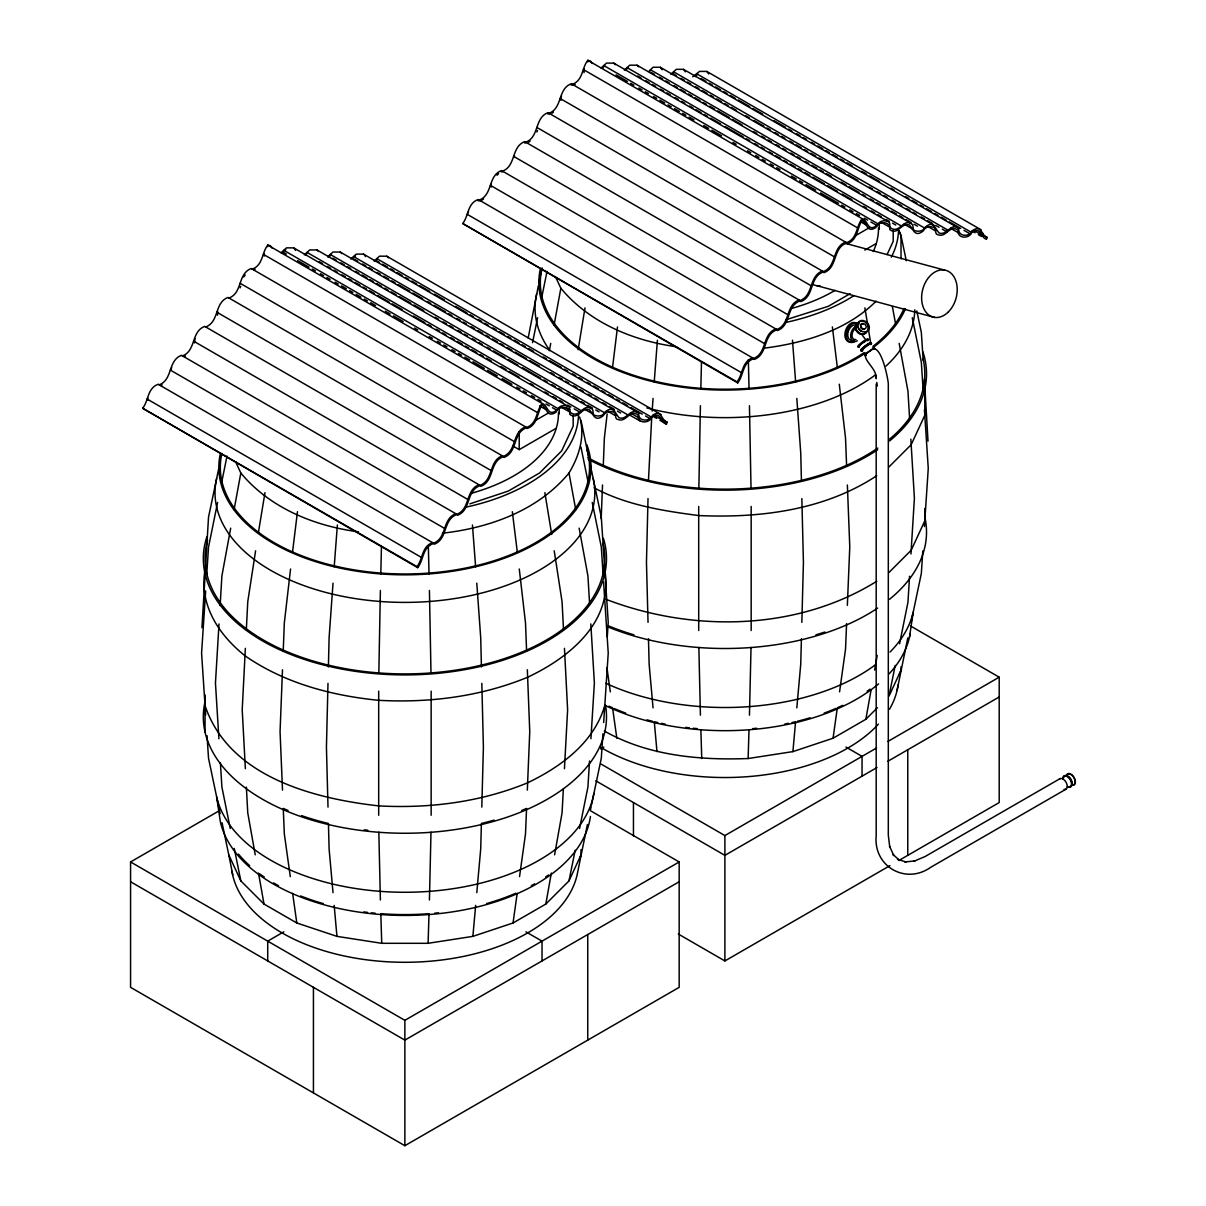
<?xml version="1.0" encoding="UTF-8"?>
<svg xmlns="http://www.w3.org/2000/svg" width="1206" height="1206" viewBox="0 0 1206 1206"><rect width="100%" height="100%" fill="white"/><g stroke="black" fill="none" stroke-linecap="round" stroke-linejoin="round"><path stroke-width="1.5" d="M378.684 691.189L378.684 815.271M378.835 672.918L380.387 590.488M430.994 832.2L429.426 899.978M431.145 815.271L431.145 691.189M698.696 506.414L698.711 630.512M698.862 488.159L700.415 405.713M751.021 647.441L749.454 715.203M751.172 630.512L751.172 506.414M327.987 683.335L326.434 747.087L328.002 807.1M328.394 666.948L329.102 637.808L333.022 583.161M380.795 573.966L381.458 546.454M648.014 498.575L646.461 562.328L648.029 622.341M648.466 480.365L651.753 416.613M700.822 389.206L701.485 361.679M481.812 807.1L483.395 747.087L481.827 683.335M801.417 638.698L800.739 664.159L796.819 707.877M801.839 622.341L803.422 562.328L801.854 498.575M222.055 822.748L228.823 855.024L240.823 880.877L264.008 904.063L296.797 922.982L336.941 936.369L381.729 943.303L428.1 943.303L428.989 914.419M604.327 731.002C647.562 755.665 699.209 760.383 748.127 758.529L749.016 729.645M282.49 669.752L280.063 731.635L282.506 790.126M283.229 650.999L284.33 622.884L290.556 569.006M601.191 518.746L602.518 484.993M603.256 466.24L604.357 438.11L607.146 413.96M527.324 790.126L529.751 731.635L527.339 669.752M846.597 623.638L845.527 649.235L839.557 691.867M847.351 605.367L849.778 546.876L847.366 484.993M245.361 648.331L242.21 709.791L245.376 768.704M246.326 629.698L247.758 601.764L255.597 550.795M563.353 788.95L562.071 812.889L554.594 854.828M564.438 768.704L567.619 709.791L564.453 648.331M219.01 623.924L215.452 683.018L218.904 738.735M220.125 605.457L221.904 575.91L230.693 528.138M589.538 761.031L587.925 787.036L579.558 828.537M590.925 738.735L594.377 683.018L590.819 623.924M909.565 576.257L907.952 602.261L899.586 643.778M910.952 553.976L914.404 498.244L910.847 439.165M205.653 590.97L201.583 653.155L205.668 715.052M206.723 574.508L208.517 547.072L217.593 502.465M528.168 338.072L538.328 285.837M607.281 636.889L608.231 622.251L601.312 517.223L591.528 470.596M602.91 733.806L601.312 758.197L591.528 804.809M603.663 722.56L608.231 653.155L603.573 581.82M928.017 441.14L924.429 379.347M922.816 550.916L921.339 573.423L911.178 621.844M924.429 526.54L928.258 468.395L924.444 409.859M334.198 566.76L337.379 524.987M652.145 411.14L653.049 398.387M654.225 382.001L657.406 340.228M428.1 943.303L472.873 936.369L475.661 905.405M476.792 892.651L480.712 848.934L481.39 823.472A199.834 115.369 0 0 0 494.143 820.11M748.127 758.529L792.9 751.609L795.523 722.454M292.5 552.288L297.475 511.691M612.527 367.513L617.502 326.932M472.873 936.369L513.032 922.982L517.193 893.329M519.53 876.641L525.499 833.994L526.57 808.412A199.834 115.369 0 0 1 521.761 810.477M792.9 751.609L833.06 738.223L837.22 708.555M264.039 253.577L264.265 256.124M584.066 68.817L584.051 72.571M909.46 637.25L913.198 612.196A189.885 109.625 0 0 1 890.028 652.039M258.401 532.6L264.973 492.621M578.156 349.65L585 307.862M272.315 248.3L270.476 245.813L267.762 245.059C261.747 252.612 263.194 265.109 252.31 269.074L251.18 268.516C237.522 273.762 242.692 292.772 229.05 298.018L227.919 297.46C214.261 302.706 219.432 321.716 205.789 326.947L204.658 326.389C191 331.635 196.171 350.644 182.528 355.891L181.397 355.333C167.74 360.579 172.91 379.589 159.267 384.835L158.137 384.262C147.253 388.242 148.7 400.724 142.685 408.276L417.698 567.664C423.728 560.112 422.266 547.63 433.15 543.65L434.296 544.207C447.939 538.976 442.768 519.967 456.411 514.721L457.556 515.279C471.199 510.032 466.029 491.023 479.671 485.777L480.817 486.335C494.46 481.104 489.289 462.094 502.932 456.848L504.078 457.406C517.721 452.16 512.55 433.15 526.193 427.904L527.339 428.462C537.831 424.587 536.971 412.784 542.067 405.08C547.057 407.688 546.846 418.271 555.876 412.286C558.695 405.171 570.996 405.909 569.699 414.306C577.764 420.698 581.352 406.874 589.327 409.693C593.277 413.673 594.679 422.778 603.317 415.603C604.93 411.593 610.236 410.568 613.854 412.256C617.306 413.809 613.628 419.206 618.452 419.658C626.427 422.477 630.014 408.653 638.095 415.03C636.783 423.442 649.084 424.18 651.903 417.05C661.265 410.733 660.451 422.597 666.436 424.075L667.144 422.221L662.275 419.417M592.342 63.526L590.503 61.054L587.789 60.3C581.759 67.853 583.222 80.35 572.337 84.314L571.207 83.757C557.549 89.003 562.72 108.012 549.077 113.258L547.946 112.686C534.288 117.932 539.459 136.941 525.816 142.187L524.685 141.63C511.027 146.876 516.198 165.885 502.555 171.131L501.425 170.574C487.767 175.805 492.937 194.814 479.295 200.06L478.164 199.503C467.28 203.467 468.727 215.964 462.712 223.517L737.725 382.905C743.755 375.352 742.293 362.855 753.177 358.891L754.308 359.448C767.966 354.202 762.795 335.193 776.438 329.947L777.568 330.519C791.226 325.273 786.056 306.264 799.699 301.018L800.829 301.575C814.487 296.329 809.316 277.32 822.959 272.074L824.09 272.631C837.748 267.4 832.577 248.391 846.22 243.145L847.366 243.702C857.858 239.828 856.999 228.024 862.094 220.321C867.084 222.929 866.873 233.497 875.903 227.527C878.722 220.412 891.023 221.15 889.727 229.547C897.792 235.939 901.379 222.1 909.354 224.934C913.304 228.899 914.706 238.004 923.344 230.843C924.942 226.834 930.263 225.808 933.881 227.497C937.333 229.05 933.655 234.431 938.479 234.884C946.454 237.703 950.042 223.879 958.122 230.271C956.81 238.667 969.111 239.406 971.93 232.291C981.292 225.974 980.478 237.838 986.463 239.301L987.171 237.461L982.302 234.657M513.032 922.982L545.821 904.063L551.338 873.054M833.06 738.223L865.848 719.289L871.049 690.118M874.621 670.054L877.214 655.476M234.07 509.761L240.823 473.023L235.577 461.702M549.363 350.72L550.72 343.378M554.097 325.002L560.85 288.249L555.604 276.943M147.841 398.04L147.78 400.03M217.623 311.238L217.502 315.203M491.128 184.352L491.234 187.096M514.389 155.408L514.329 157.398M587.397 824.542L577.026 875.285A173.679 100.279 0 0 1 401.342 962.267A173.679 100.279 0 0 1 231.929 871.245M897.053 690.525L907.786 637.974M545.821 904.063L568.991 880.877L575.187 850.2M895.214 665.426L889.018 696.103L901.018 670.25L901.018 666.692M221.572 482.837L227.014 456.079M532.539 342.685L537.605 317.706M541.6 298.078L547.042 271.32M218.678 468.802L208.517 517.223L201.945 627.738M539.082 282.249L539.836 278.661M540.574 275.074L542.082 267.898M590.397 810.191L591.151 806.603M579.694 858.325L580.99 855.024L580.99 849.672M899.073 675.209L901.018 670.25M171.101 369.111L171.734 367.544M194.995 338.6L194.483 342.926M240.13 287.842L240.763 286.274M467.868 213.281L468.501 211.713M536.896 132.012L537.529 130.444M560.911 97.535L561.544 95.967M442.421 533.218C489.546 527.896 538.057 510.545 568.991 473.023C579.106 456.154 585.317 436.497 579.694 417.08M604.779 705.676C593.714 742.941 561.122 766.639 527.625 782.815C480.455 802.201 429.321 808.638 378.594 805.879C312.339 798.402 228.914 776.393 205.05 705.676M568.991 880.877L580.99 855.024M887.088 254.541L893.209 241.366L893.209 230.406M859.697 345.067L866.119 340.273M875.616 377.568C878.058 368.132 856.305 356.403 869.888 350.976C880.455 339.248 887.993 378.563 888.309 383.629L888.309 835.245L889.802 847.381L889.576 846.28L893.767 855.551L893.103 854.481L899.706 860.602M874.787 348.474L874.048 349.363M282.49 253.079L283.636 251.21M305.751 255.159L306.897 253.29M329.012 257.24L331.077 254.526M352.845 258.386L355.559 255.928M375.533 261.401L376.679 259.516M602.518 68.32L604.583 65.606M625.778 70.4L627.844 67.687M649.612 71.531L650.17 70.596M672.3 74.546L674.365 71.847M695.561 76.626L697.626 73.928M243.763 276.958L245.21 275.013M417.698 567.664L416.99 566.654C423.005 559.102 421.557 546.604 432.441 542.64L433.572 543.197C447.215 537.951 442.059 518.942 455.702 513.696L456.833 514.269C470.476 509.022 465.32 490.013 478.963 484.767L480.094 485.325C493.736 480.078 488.581 461.069 502.224 455.823L503.354 456.381C516.997 451.15 511.841 432.14 525.484 426.894L526.615 427.452C537.499 423.487 536.052 410.99 542.067 403.437C548.308 405.035 547.373 418.075 557.519 409.618C559.117 405.593 564.423 404.583 568.041 406.271C571.493 407.522 567.936 411.909 571.388 413.161C579.754 417.894 582.935 403.618 591.302 408.352C594.754 409.889 591.076 415.286 595.9 415.738C599.352 416.613 603.769 415.497 605.171 411.894C613.809 404.734 615.226 413.839 619.16 417.819C627.135 420.638 630.723 406.799 638.803 413.191C637.492 421.603 649.793 422.341 652.627 415.211C661.988 408.894 661.159 420.758 667.144 422.221M737.725 382.905L737.017 381.895C743.032 374.342 741.584 361.845 752.469 357.881L753.599 358.438C767.242 353.192 762.086 334.183 775.729 328.937L776.86 329.494C790.503 324.248 785.347 305.239 798.99 299.993L800.121 300.565C813.764 295.319 808.608 276.31 822.251 271.064L823.381 271.621C837.024 266.375 831.869 247.366 845.512 242.12L846.642 242.692C857.526 238.713 856.079 226.215 862.094 218.663C868.335 220.276 867.4 233.316 877.546 224.844C879.144 220.834 884.45 219.809 888.068 221.497C891.52 222.748 887.963 227.15 891.415 228.401C899.782 233.135 902.962 218.844 911.329 223.577C914.781 225.13 911.103 230.512 915.927 230.964C919.379 231.838 923.796 230.738 925.198 227.135C933.836 219.959 935.253 229.08 939.188 233.044C947.162 235.863 950.75 222.04 958.83 228.431C957.519 236.828 969.82 237.567 972.654 230.452C982.016 224.135 981.187 235.984 987.171 237.461M876.144 301.123C846.883 330.414 804.447 342.986 764.242 348.172M888.807 467.069L911.178 444.697L924.791 415.346L924.791 384.97M888.807 572.624L911.178 550.253L924.791 520.917L924.791 508.404M865.848 719.289L877.425 707.696M497.008 175.262L498.56 173.724M648.828 71.471L653.034 67.25L660.285 67.28L934.59 225.658M551.941 113.304L553.373 112.128M528.68 142.248L530.112 141.072M483.591 198.945L480.938 200.844M863.873 347.358L864.868 346.559M864.581 341.826L865.561 341.208M253.953 269.858L255.175 269.134M573.981 85.098L575.202 84.375M184.171 356.675L185.392 355.951M160.911 385.619L162.132 384.88M535.208 420.608L548.006 413.206M855.235 235.833L869.632 227.527M512.716 445.888L519.213 449.642L556.011 428.386M864.838 250.094L876.038 243.627M850.185 293.661L828.251 306.324L786.161 319.68M590.427 810.718L679.174 861.958L679.174 987.337L404.869 1145.7L130.565 987.337L130.565 861.958L219.311 810.718M876.777 475.677C824.633 510.244 759.901 518.294 698.621 515.55C662.908 510.847 626.185 505.103 594.136 487.827M876.777 581.247C796.804 631.13 692.289 632.547 605.729 599.216M283.847 931.816L267.717 941.132L267.717 960.926M600.648 748.911L603.874 747.057M130.565 861.958L404.869 1020.321L679.174 861.958M600.648 763.82L724.896 835.562L876.566 747.991M887.872 741.464L999.201 677.184L999.201 802.563L899.676 860.029M679.174 881.752L404.869 1040.115L130.565 881.752M877.018 767.529L724.896 855.356L595.809 780.825M887.872 761.257L999.201 696.978M678.375 934.077L724.896 960.941L889.968 865.637M1059.953 778.684L925.138 856.516L913.907 861.295L914.962 860.933L904.847 861.943L906.098 861.973L897.49 859.32L898.696 859.788M1066.014 789.176L930.806 867.235C905.721 885.174 873.204 866.39 876.189 835.713L876.189 384.081M601.085 67.988L606.512 63.089L613.764 63.134L888.068 221.497M284.556 250.381L285.777 249.702M281.058 252.763L286.485 247.848L293.736 247.893L568.041 406.271M624.346 70.069L629.773 65.169L637.024 65.214L911.329 223.577M304.319 254.843L309.746 249.928L316.997 249.974L591.302 408.352M327.58 256.908L333.007 252.009L340.258 252.054L614.563 410.417M670.868 74.229L676.295 69.315L683.546 69.36L957.85 227.738M350.84 258.989L356.267 254.089L363.519 254.134L637.823 412.497M374.101 261.069L379.528 256.169L386.779 256.215L661.084 414.578M692.696 76.777L699.555 71.395L706.806 71.44L981.111 229.818M469.858 503.867L508.239 491.083L539.564 472.993L561.71 450.848L573.182 426.14L573.182 415.166M570.996 85.008L572.488 85.053M547.735 113.937L549.227 113.982M524.474 142.881L525.967 142.926M501.214 171.81L502.706 171.855M477.938 200.754L479.445 200.799M676.672 346.785C633.165 340.831 589.387 322.711 560.85 288.249M358.438 531.831C314.314 526.027 269.767 507.967 240.823 473.023M844.637 243.16L944.177 269.978M817.02 285.732L934.65 317.419M979.543 231.386L982.784 233.255M975.579 231.356L982.076 235.095M971.855 230.874L975.096 232.743M978.337 234.612L981.594 236.497M696.842 73.852L971.147 232.215M701.003 78.511L705.872 81.315M709.113 83.184L712.369 85.068M715.61 86.938L720.479 89.757M723.721 91.626L726.977 93.495M730.218 95.364L735.087 98.183M738.328 100.053L749.695 106.61M752.936 108.495L762.674 114.118M774.041 120.675L785.408 127.233M788.649 129.102L791.89 130.987M796.759 133.791L800.015 135.66M803.256 137.544L806.497 139.414M811.367 142.233L814.623 144.102M817.864 145.971L822.733 148.79M825.974 150.66L829.231 152.529M832.472 154.413L837.341 157.217M840.582 159.102L843.838 160.971M847.079 162.84L851.949 165.659M861.687 171.282L866.556 174.086M869.812 175.955L879.551 181.578M890.902 188.151L894.159 190.02M905.51 196.578L908.766 198.447M912.007 200.332L916.877 203.136M920.118 205.02L923.374 206.889M926.615 208.759L931.484 211.578M934.725 213.447L937.982 215.316M941.223 217.201L946.092 220.005M949.333 221.874L960.7 228.447M963.941 230.316L970.438 234.07M950.69 228.341L958.815 233.029M673.581 71.772L947.886 230.15M672.873 73.611L676.114 75.496M680.983 78.3L684.239 80.169M687.48 82.053L690.721 83.923M695.591 86.742L698.847 88.611M702.088 90.48L706.957 93.299M710.198 95.168L713.455 97.038M716.696 98.922L721.565 101.726M724.806 103.595L728.062 105.48M731.303 107.349L736.173 110.168M745.911 115.791L749.152 117.66M754.021 120.464L763.76 126.087M767.016 127.972L770.257 129.841M775.126 132.66L778.367 134.529M781.624 136.399L784.865 138.268M789.734 141.087L792.975 142.956M796.231 144.841L801.101 147.645M804.342 149.514L807.583 151.398M810.839 153.268L815.708 156.087M818.949 157.956L822.191 159.825M825.447 161.71L830.316 164.513M833.557 166.383L844.924 172.94M848.165 174.825L857.903 180.448M869.27 187.005L872.511 188.875M877.38 191.694L880.636 193.563M883.877 195.432L887.119 197.317M891.988 200.121L895.244 202.005M898.485 203.874L901.726 205.744M906.595 208.563L909.852 210.432M913.093 212.301L916.334 214.186M921.203 216.99L924.459 218.859M927.7 220.743L932.57 223.547M935.811 225.432L939.067 227.301M942.308 229.17L947.177 231.989M927.429 226.261L935.555 230.949M650.32 69.692L924.625 228.07M651.225 72.481L654.481 74.35M659.35 77.154L662.591 79.038M665.848 80.908L669.089 82.777M673.958 85.596L677.199 87.465M680.455 89.35L685.325 92.153M688.566 94.023L691.807 95.907M695.063 97.776L699.932 100.58M703.173 102.465L706.415 104.334M709.671 106.203L714.54 109.022M717.781 110.892L729.148 117.449M732.389 119.334L742.127 124.957M753.494 131.514L756.735 133.384M761.604 136.203L764.845 138.072M768.101 139.941L771.343 141.826M776.212 144.63L779.453 146.499M782.709 148.383L785.95 150.253M790.819 153.072L794.061 154.941M797.317 156.81L800.558 158.695M805.427 161.498L808.668 163.368M811.924 165.252L816.794 168.056M820.035 169.94L823.291 171.81M826.532 173.679L831.401 176.498M841.14 182.121L846.009 184.925M849.25 186.794L858.989 192.417M862.245 194.302L865.486 196.171M870.355 198.99L873.596 200.859M876.852 202.729L880.094 204.613M884.963 207.417L888.204 209.286M891.46 211.171L896.329 213.975M899.57 215.844L902.812 217.728M906.068 219.598L910.937 222.417M914.178 224.286L917.419 226.155M904.168 224.18L912.294 228.869M627.06 67.611L901.364 225.989M637.718 76.023L640.959 77.893M645.828 80.712L649.069 82.581M652.325 84.45L655.567 86.335M660.436 89.138L663.677 91.008M666.933 92.892L670.174 94.761M675.043 97.565L678.285 99.45M681.541 101.319L684.782 103.188M689.651 106.007L692.892 107.877M696.148 109.761L701.018 112.565M704.259 114.434L707.5 116.319M710.756 118.188L720.495 123.811M725.364 126.63L743.213 136.926M746.454 138.811L749.71 140.68M754.579 143.484L757.82 145.368M761.061 147.238L764.318 149.107M769.187 151.926L772.428 153.795M775.669 155.68L780.538 158.483M783.794 160.353L787.036 162.237M790.277 164.106L795.146 166.925M798.402 168.795L801.643 170.664M804.899 172.533L809.769 175.352M813.01 177.222L824.376 183.779M827.618 185.664L837.356 191.287M842.225 194.091L851.964 199.714M863.33 206.271L866.571 208.156M871.441 210.96L874.682 212.829M877.938 214.713L881.179 216.583M886.048 219.402L889.289 221.271M892.546 223.14L895.787 225.025M880.908 222.1L889.033 226.788M603.799 65.546L878.104 223.909M616.07 74.878L627.437 81.435M630.678 83.32L633.934 85.189M638.803 87.993L642.044 89.877M645.285 91.746L648.542 93.616M653.411 96.435L656.652 98.304M659.893 100.173L664.762 102.992M668.018 104.862L671.26 106.746M674.501 108.615L679.37 111.419M682.626 113.304L685.867 115.173M689.108 117.042L693.978 119.861M703.716 125.484L708.585 128.288M711.841 130.173L721.58 135.796M732.931 142.353L736.188 144.223M747.539 150.78L750.795 152.665M755.665 155.468L758.906 157.338M762.147 159.222L765.403 161.091M770.272 163.91L773.513 165.78M776.754 167.649L780.011 169.518M791.377 176.091L796.246 178.895M799.488 180.764L802.729 182.649M805.985 184.518L815.723 190.141M820.593 192.96L838.441 203.256M841.682 205.141L844.939 207.01M849.808 209.814L853.049 211.698M856.29 213.568L859.546 215.437M864.416 218.256L867.657 220.125M870.898 222.01L877.395 225.748M863.375 221.075L866.481 222.869M861.114 222.025L865.772 224.708M583.403 69.571L857.707 227.934M571.765 84.028L846.069 242.406M560.142 98.5L834.446 256.878M548.504 112.972L822.809 271.335M536.881 127.444L811.186 285.807M525.243 141.916L799.548 300.279M513.62 156.373L787.925 314.751M501.982 170.845L776.287 329.223M490.36 185.317L764.664 343.68M478.722 199.789L753.026 358.152M467.099 214.246L741.404 372.624M462.712 223.517L737.017 381.895M653.923 415.181L662.049 419.869M653.441 416.567L656.697 418.452M659.938 420.321L666.436 424.075M376.815 258.612L651.134 416.99M376.106 260.451L379.347 262.335M382.604 264.204L387.473 267.023M390.714 268.893L393.955 270.762M397.211 272.646L402.08 275.45M405.322 277.32L408.563 279.204M411.819 281.073L416.688 283.892M419.929 285.762L429.668 291.385M434.537 294.189L444.275 299.812M455.642 306.369L466.993 312.942M470.25 314.811L473.491 316.681M478.36 319.5L481.601 321.369M484.857 323.238L488.098 325.123M492.968 327.926L496.209 329.811M499.465 331.68L504.334 334.484M507.575 336.368L510.831 338.238M514.073 340.107L518.942 342.926M522.183 344.795L525.439 346.665M528.68 348.549L533.549 351.353M543.288 356.976L546.529 358.86M549.785 360.73L561.137 367.287M564.393 369.157L567.634 371.041M572.503 373.845L575.744 375.729M579.001 377.599L582.242 379.468M587.111 382.287L590.352 384.156M593.608 386.026L598.478 388.845M601.719 390.714L604.96 392.583M608.216 394.468L613.085 397.271M616.326 399.156L619.567 401.025M622.824 402.894L627.693 405.713M630.934 407.583L642.301 414.14M645.542 416.01L650.411 418.829M630.663 413.1L638.788 417.789M629.095 414.683L640.446 421.241M353.554 256.546L627.874 414.909M354.474 259.32L357.715 261.189M362.584 264.008L365.825 265.878M369.081 267.747L372.322 269.631M377.192 272.435L380.433 274.305M383.689 276.189L388.558 278.993M391.799 280.877L395.04 282.747M398.297 284.616L409.648 291.174M412.904 293.058L422.643 298.681M427.512 301.485L430.753 303.354M433.994 305.239L445.361 311.796M448.602 313.666L451.858 315.55M456.727 318.354L459.968 320.223M463.21 322.108L466.466 323.977M471.335 326.796L474.576 328.665M477.817 330.534L482.686 333.353M485.943 335.223L489.184 337.092M492.44 338.976L497.309 341.78M500.55 343.65L503.791 345.534M507.048 347.403L511.917 350.222M515.158 352.092L526.525 358.649M529.766 360.519L539.504 366.142M550.871 372.714L554.112 374.584M558.981 377.388L562.222 379.272M565.478 381.141L568.719 383.011M573.589 385.83L576.83 387.699M580.086 389.568L583.327 391.453M588.196 394.256L591.437 396.141M594.694 398.01L597.935 399.879M602.804 402.698L606.045 404.568M609.301 406.437L614.171 409.256M617.412 411.125L620.653 413.01M607.402 411.02L615.527 415.708M330.293 254.466L604.613 412.829M332.826 258.174L336.082 260.044M340.951 262.863L344.192 264.732M347.434 266.616L350.69 268.486M355.559 271.29L358.8 273.174M362.041 275.043L366.91 277.862M370.167 279.732L373.408 281.601M376.649 283.485L381.518 286.289M384.774 288.159L388.015 290.043M391.257 291.912L396.126 294.731M399.382 296.601L410.733 303.158M413.99 305.028L423.728 310.651M435.08 317.208L438.336 319.093M443.205 321.896L446.446 323.781M449.687 325.65L452.943 327.519M457.813 330.338L461.054 332.208M464.295 334.077L467.551 335.961M472.42 338.765L475.661 340.635M478.918 342.519L482.159 344.388M487.028 347.207L490.269 349.077M493.525 350.946L504.877 357.504M508.133 359.388L517.871 365.011M522.741 367.815L540.59 378.126M543.831 379.996L547.087 381.88M551.956 384.684L555.197 386.553M558.438 388.438L561.695 390.307M566.564 393.126L569.805 394.995M573.046 396.864L577.915 399.683M581.171 401.553L584.413 403.422M587.654 405.306L592.523 408.11M595.779 409.995L599.02 411.864M585.769 409.889L592.267 413.628M307.033 252.386L581.337 410.749M319.304 261.717L322.56 263.601M327.429 266.405L330.67 268.275M333.911 270.159L337.167 272.028M342.037 274.847L345.278 276.717M348.519 278.586L351.775 280.47M355.016 282.34L359.885 285.144M363.127 287.028L366.383 288.897M369.624 290.767L374.493 293.586M377.734 295.455L389.101 302.013M392.342 303.897L402.08 309.52M413.447 316.078L424.814 322.635M428.055 324.504L431.296 326.389M436.165 329.193L439.421 331.062M442.662 332.946L445.903 334.816M450.788 337.62L454.029 339.504M457.27 341.373L462.139 344.192M465.395 346.062L468.637 347.931M471.878 349.815L476.747 352.619M480.003 354.489L483.244 356.373M486.485 358.242L491.355 361.061M501.093 366.684L505.962 369.488M509.218 371.358L518.957 376.981M530.308 383.538L533.565 385.423M544.916 391.98L548.172 393.849M553.041 396.668L556.283 398.538M559.524 400.407L562.78 402.291M567.649 405.095L570.89 406.98M574.131 408.849L580.629 412.588M566.473 407.839L569.714 409.708M560.88 406.874L569.006 411.563M283.772 250.305L558.077 408.683M283.063 252.144L286.304 254.029M297.671 260.586L309.038 267.144M312.279 269.013L315.52 270.883M320.389 273.702L323.645 275.571M326.886 277.455L330.127 279.325M334.997 282.129L338.253 284.013M341.494 285.882L346.363 288.701M349.604 290.571L352.861 292.44M356.102 294.309L360.971 297.128M364.212 298.998L367.468 300.882M370.709 302.751L375.579 305.555M385.317 311.178L390.186 313.997M393.427 315.866L403.166 321.489M414.532 328.047L417.773 329.931M429.14 336.489L432.396 338.358M437.265 341.177L440.507 343.047M443.748 344.916L447.004 346.8M451.873 349.604L455.114 351.474M458.355 353.358L461.612 355.227M464.853 357.097L469.722 359.916M472.963 361.785L484.33 368.343M487.571 370.227L497.309 375.85M502.178 378.654L511.917 384.277M516.786 387.096L520.042 388.965M523.283 390.834L526.525 392.719M531.394 395.523L534.65 397.392M537.891 399.276L541.132 401.146M546.001 403.965L549.258 405.834M552.499 407.703L555.74 409.588M539.534 405.894L545.745 409.482M910.455 625.944L999.201 677.184M263.375 254.33L537.68 412.708M251.737 268.802L526.057 427.165M240.115 283.274L514.419 441.637M228.477 297.731L502.796 456.109M216.854 312.203L491.159 470.581M205.216 326.675L479.521 485.038M193.593 341.147L467.898 499.51M181.955 355.604L456.26 513.982M845.919 747.057L862.049 756.373L862.049 776.167M170.332 370.076L444.637 528.454M158.695 384.548L432.999 542.911M147.072 399.02L421.376 557.383M142.685 408.276L416.99 566.654M525.891 931.816L542.022 941.132L542.022 960.926M706.806 71.44L708.646 73.913M683.546 69.36L685.385 71.847M660.285 67.28L662.124 69.767M637.024 65.214L638.622 66.752M613.764 63.134L615.361 64.672M386.779 256.215L388.392 257.752M363.519 254.134L364.498 254.828M340.258 252.054L341.856 253.592M316.997 249.974L318.595 251.511M293.736 247.893L295.576 250.381M861.853 334.544L865.049 338.841M898.772 230.783L901.018 235.622L906.294 260.737M603.256 566.473L604.779 569.729C613.553 621.738 569.82 657.33 527.625 677.259C480.455 696.631 429.321 703.083 378.594 700.309C331.379 695.591 284.375 683.154 244.984 655.778C218.663 634.688 198.854 604.779 205.05 569.729M899.073 230.663L901.018 235.622L901.018 258.823M864.883 307.862L870.883 344.192M544.856 492.621L551.7 534.424M365.116 255.672L365.358 256.607M560.684 98.741L561.016 100.294M916.816 310.937L921.339 332.449L923.193 360.579M580.99 420.397L589.267 459.833M590.397 465.215L591.151 468.802M220.185 813.779L208.517 758.197L207.04 735.69M912.264 317.706L921.339 362.313L923.238 391.573M580.99 447.155L587.895 481.058M592.236 502.465L601.312 547.072L603.226 576.332M230.271 828.537L221.904 787.036L220.397 762.885M234.281 848.391L240.823 880.877M832.366 326.932L837.356 367.513M512.339 511.691L517.329 552.288M228.823 855.024L232.788 874.938M892.395 306.626L895.44 323.163M899.163 343.378L907.952 391.151L909.625 418.844M568.991 473.023L575.759 509.761M579.136 528.138L587.925 575.91L589.598 603.603M255.235 854.828L247.758 812.889L246.371 787.111M258.491 873.054L264.008 904.063M875.646 375.141L876.204 378.774M876.777 382.423L877.335 386.056M554.217 550.795L562.071 601.764L563.504 629.698M606.95 667.777L610.326 691.867M612.663 708.555L616.824 738.223M290.299 876.641L284.33 833.994L283.259 808.412A199.834 115.369 0 0 0 288.068 810.477M292.636 893.329L296.797 922.982M792.478 340.228L795.643 382.001M472.45 524.987L475.616 566.76M839.286 384.232L845.527 438.11L846.627 466.24M519.273 569.006L525.499 622.884L526.6 650.999M653.049 707.877L649.13 664.159L648.466 638.698M654.361 722.454L656.969 751.609M333.022 892.651L329.102 848.934L328.439 823.472A199.834 115.369 0 0 1 301.515 815.603M334.168 905.405L336.941 936.369M796.819 398.387L800.739 453.034L801.417 480.365M476.792 583.161L480.712 637.808L481.435 666.948M700.415 715.203L698.862 647.441M700.867 729.645L701.756 758.529M380.387 899.978L378.835 832.2M380.84 914.419L381.729 943.303M748.338 359.84L749.062 389.206M749.454 405.713L751.021 488.159M428.356 546.454L429.035 573.966M429.426 590.488L430.994 672.918M907.771 749.77L907.771 855.356M879.234 223.773L879.234 229.185M862.094 220.321L862.094 218.663L587.789 60.3L587.789 61.943M724.896 835.562L724.896 960.941M633.452 802.563L633.452 835.909M587.744 934.544L587.744 1040.115M559.207 408.548L559.207 413.944M542.067 405.08L542.067 403.437L267.762 245.059L267.762 246.717M519.213 431.642L519.213 449.642M404.869 1020.321L404.869 1145.7M313.439 987.322L313.439 1092.907M205.05 694.957L205.05 732.072M578.548 413.462A173.679 100.279 0 0 1 466.255 507.093M603.437 538.358A201.583 116.379 0 0 1 403.452 674.908A201.583 116.379 0 0 1 206.904 536.7M603.045 543.469A199.834 115.369 0 0 1 402.035 673.898A199.834 115.369 0 0 1 207.628 540.182M586.84 444.728A186.101 107.44 0 0 1 412.497 574.749A186.101 107.44 0 0 1 220.412 453.366M587.066 450.064A184.608 106.58 0 0 1 407.914 573.966A184.608 106.58 0 0 1 221.889 453.486M593.171 478.45A189.885 109.625 0 0 1 404.915 602.397A189.885 109.625 0 0 1 216.658 478.45M558.453 412.452A153.554 88.656 0 0 1 470.973 493.375M605.487 705.224A201.583 116.379 0 0 1 401.839 833.24A201.583 116.379 0 0 1 205.05 701.681M367.815 830.241A199.834 115.369 0 0 1 364.152 829.834M590.443 816.462A186.101 107.44 0 0 1 409.769 915.399A186.101 107.44 0 0 1 220.412 822.025L216.658 796.955A189.885 109.625 0 0 0 407.99 892.259A189.885 109.625 0 0 0 593.88 793.427M548.549 874.968A184.608 106.58 0 0 1 545.625 877.003M534.635 883.847A184.608 106.58 0 0 1 531.303 885.701M515.701 893.269A184.608 106.58 0 0 1 486.515 903.611M438.502 912.806A184.608 106.58 0 0 1 434.703 913.198M429.004 913.681A184.608 106.58 0 0 1 380.81 913.681M375.126 913.198A184.608 106.58 0 0 1 371.327 912.806M367.529 912.384A184.608 106.58 0 0 1 363.73 911.902M323.314 903.611A184.608 106.58 0 0 1 300.641 895.968M278.526 885.701A184.608 106.58 0 0 1 273.566 882.898M264.204 877.003A184.608 106.58 0 0 1 259.848 873.928M249.702 865.712A184.608 106.58 0 0 1 238.487 854.134M1066.39 775.458A6.497 3.754 60 0 1 1073.642 776.8A6.497 3.754 60 0 1 1073.144 785.317M1062.667 778.805A6.497 3.754 60 0 1 1067.265 776.136A6.497 3.754 60 0 1 1071.863 784.111A6.497 3.754 60 0 1 1067.265 786.764M1067.129 774.78A6.06 3.497 60 0 1 1071.953 775.247A6.06 3.497 60 0 1 1075.134 781.865M1074.983 783.071A6.06 3.497 60 0 1 1072.978 784.91M1063.843 777.373A6.06 3.497 60 0 1 1064.265 776.423M1064.958 775.79A6.06 3.497 60 0 1 1069.616 777.418A6.06 3.497 60 0 1 1072.27 783.523M1072.119 784.714A6.06 3.497 60 0 1 1070.129 786.568M1063.556 776.83A6.06 3.497 60 0 1 1070.672 780.403A6.06 3.497 60 0 1 1068.38 786.87M1062.983 778.986A6.06 3.497 60 0 1 1063.134 777.78M1059.275 779.317A6.06 3.497 60 0 1 1066.39 782.875A6.06 3.497 60 0 1 1064.099 789.357M866.345 355.303A6.06 0.784 -36.6 0 1 868.697 351.971A6.06 0.784 -36.6 0 1 874.576 348.956M866.918 331.59A6.497 5.171 43.5 0 1 857.994 332.404A6.497 5.171 43.5 0 1 857.496 323.268M865.893 332.464A6.06 4.824 43.5 0 1 858.22 332.132A6.06 4.824 43.5 0 1 856.803 324.444M868.516 328.303A6.06 4.824 43.5 0 1 865.395 331.997M861.19 331.273A6.06 4.824 43.5 0 1 858.838 329.193M858.054 327.866A6.06 4.824 43.5 0 1 859.441 321.851M860.647 321.369A6.06 4.824 43.5 0 1 863.451 321.489M864.868 322.077A6.06 4.824 43.5 0 1 867.22 324.158M868.003 325.499A6.06 4.824 43.5 0 1 868.441 326.901M864.22 329.328A3.03 2.412 43.5 0 1 860.541 327.278M860.436 325.213A3.03 2.412 43.5 0 1 863.24 324.082M859.531 346.695A6.497 0.844 -36.6 0 1 859.35 345.398A6.497 0.844 -36.6 0 1 866.405 340.152A6.497 0.844 -36.6 0 1 867.807 340.529M862.516 350.72A6.497 0.844 -36.6 0 1 862.335 349.423A6.497 0.844 -36.6 0 1 869.39 344.162A6.497 0.844 -36.6 0 1 870.792 344.554M859.034 346.8A6.06 0.784 -36.6 0 1 863.406 342.187A6.06 0.784 -36.6 0 1 867.491 340.71M861.416 350.011A6.06 0.784 -36.6 0 1 865.787 345.398A6.06 0.784 -36.6 0 1 869.888 343.921M862.772 350.479A6.06 0.784 -36.6 0 1 865.124 347.147A6.06 0.784 -36.6 0 1 870.988 344.132M861.551 350.207A6.06 0.784 -36.6 0 1 865.938 345.594A6.06 0.784 -36.6 0 1 870.023 344.117M859.335 345.851A6.06 0.784 -36.6 0 1 861.687 342.519A6.06 0.784 -36.6 0 1 867.551 339.504M855.928 339.549A6.06 3.965 -70.5 0 1 852.039 335.585A6.06 3.965 -70.5 0 1 855.536 328.484M854.406 339.821A8.08 5.291 -70.5 0 1 852.928 340.439M851.481 340.544A8.08 5.291 -70.5 0 1 848.376 331.122A8.08 5.291 -70.5 0 1 856.652 325.379M857.285 340.831A8.08 5.291 -70.5 0 1 850.712 337.137A8.08 5.291 -70.5 0 1 855.295 326.705M851.361 341.856A10.1 6.618 -70.5 0 1 845.677 330.203A10.1 6.618 -70.5 0 1 857.391 324.188A6.06 4.824 43.5 0 0 856.727 331.424A6.06 4.824 43.5 0 0 864.506 333.73M854.662 341.584A10.1 6.618 -70.5 0 1 846.491 333.263A10.1 6.618 -70.5 0 1 857.466 323.54M866.119 331.816A6.06 4.824 43.5 0 1 865.471 332.901M858.702 324.248A5.05 4.025 43.5 0 1 859.245 323.344M820.065 285.762A24.241 17.231 -74.9 0 1 812.738 284.315M898.53 230.587A173.679 100.279 0 0 1 891.324 257.18M853.923 295.651A173.679 100.279 0 0 1 786.282 322.334M922.937 351.926A201.583 116.379 0 0 1 889.531 440.959M877.667 449.732A201.583 116.379 0 0 1 588.211 459.29M923.072 358.71A199.834 115.369 0 0 1 889.591 439.15M877.817 448.074A199.834 115.369 0 0 1 587.729 457.647M905.48 308.721A186.101 107.44 0 0 1 872.586 348.037M865.622 352.966A186.101 107.44 0 0 1 648.662 380.629A186.101 107.44 0 0 1 540.424 268.591M904.018 308.525A184.608 106.58 0 0 1 872.918 346.363M864.144 352.634A184.608 106.58 0 0 1 649.039 379.8A184.608 106.58 0 0 1 541.916 268.727M914.796 309.806A189.885 109.625 0 0 1 886.003 366.066M875.586 374.734A189.885 109.625 0 0 1 646.838 407.93M549.514 349.951A189.885 109.625 0 0 1 536.685 293.691M878.481 227.678A153.554 88.656 0 0 1 873.265 251.526M835.095 290.344A153.554 88.656 0 0 1 792.809 308.103M924.791 516.922A201.583 116.379 0 0 1 889.531 599.307M877.667 608.08A201.583 116.379 0 0 1 607.07 626.532M824.859 632.034A199.834 115.369 0 0 1 815.98 634.823M633.904 634.823A199.834 115.369 0 0 1 608.095 625.703M898.063 684.948A173.679 100.279 0 0 1 889.485 709.249M878.435 724.113A173.679 100.279 0 0 1 600.528 747.253M910.183 633.557A186.101 107.44 0 0 1 889.244 673.702M878.571 683.862A186.101 107.44 0 0 1 604.794 705.284M869.993 689.169A184.608 106.58 0 0 1 867.129 691.219M842.677 705.329A184.608 106.58 0 0 1 837.326 707.801M835.728 708.495A184.608 106.58 0 0 1 824.165 713.123M810.146 717.796A184.608 106.58 0 0 1 797.422 721.263M795.583 721.716A184.608 106.58 0 0 1 792.025 722.545M788.423 723.329A184.608 106.58 0 0 1 784.789 724.067M756.629 728.243A184.608 106.58 0 0 1 752.83 728.605M697.053 728.605A184.608 106.58 0 0 1 693.254 728.243M689.455 727.836A184.608 106.58 0 0 1 685.656 727.384M665.094 724.067A184.608 106.58 0 0 1 661.446 723.329M657.843 722.545A184.608 106.58 0 0 1 654.285 721.716M652.461 721.263A184.608 106.58 0 0 1 646.974 719.846M625.718 713.123A184.608 106.58 0 0 1 614.14 708.495M612.558 707.801A184.608 106.58 0 0 1 608.97 706.173M875.586 664.627A189.885 109.625 0 0 1 605.819 683.259M857.632 325.982A6.497 5.171 43.5 0 0 867.295 331.409A6.497 5.171 43.5 0 0 865.411 321.309A6.497 5.171 43.5 0 0 857.632 325.982M860.737 326.117A3.03 2.412 43.5 0 0 865.245 328.65A3.03 2.412 43.5 0 0 864.37 323.932A3.03 2.412 43.5 0 0 860.737 326.117M948.172 312.113A24.241 17.231 -74.9 0 0 948.444 271.38A24.241 17.231 -74.9 0 0 921.625 297.596A24.241 17.231 -74.9 0 0 948.172 312.113"/></g></svg>
